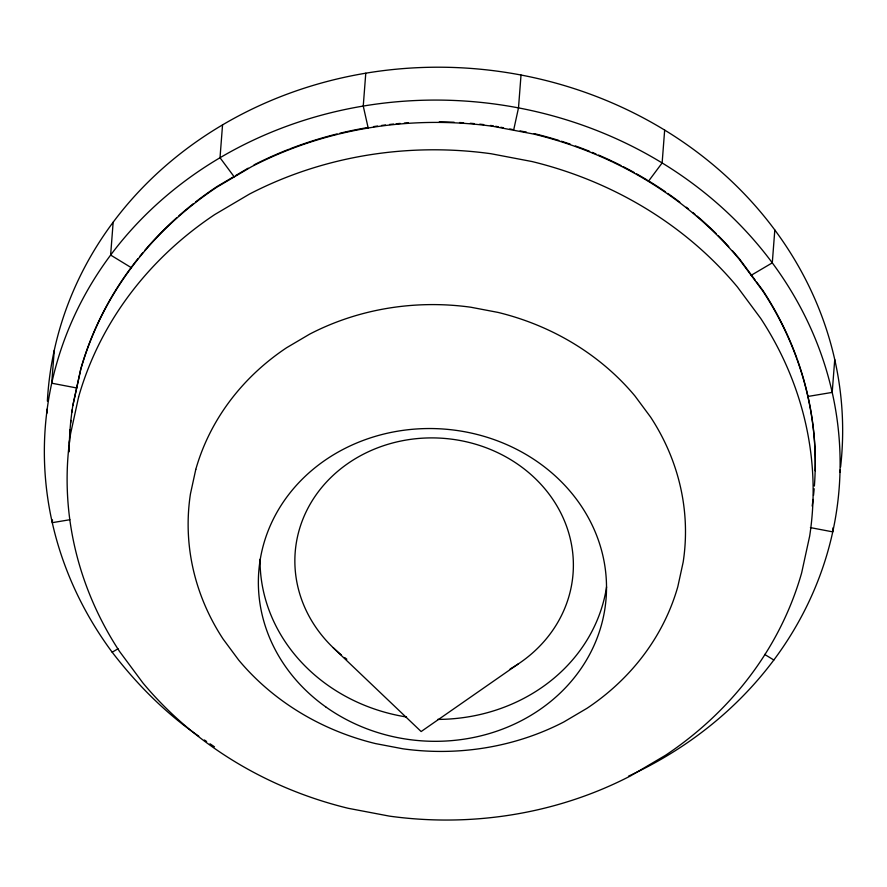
<?xml version="1.0" encoding="UTF-8"?>
<svg xmlns="http://www.w3.org/2000/svg" width="887" height="887" viewBox="0 0 887 887"><rect width="100%" height="100%" fill="white"/><g stroke="black" fill="none" stroke-linecap="round" stroke-linejoin="round"><path stroke-width="1.33" d="M54.251 350.343L51.723 383.206L76.703 387.963M52.477 519.926L52.266 522.665L69.873 519.727M113.159 222.194L110.631 255.057L131.354 267.708M222.548 124.867L220.02 157.731L234.246 176.912M365.777 73.189L363.249 106.052L368.183 128.016M521.024 75.018L518.496 107.881L513.617 130.245M664.662 130.079L662.134 162.942L648.386 181.358M774.817 229.988L772.289 262.851L751.178 275.303M834.734 359.545L832.206 392.398L807.835 396.478M833.059 527.754L832.749 531.867L810.396 527.61M72.745 405.791L80.761 369.036A373.239 334.887 4.4 0 1 137.928 258.716M518.252 663.964L421.148 731.542L333.257 647.776M233.126 177.045L216.938 186.603A373.239 334.887 4.4 0 0 195.705 201.87M235.443 175.681L248.16 168.175M198.755 736.177C165.525 713.203 136.764 684.187 112.183 652.222L118.049 648.763M495.7 126.287L498.261 126.774M500.822 127.262L503.395 127.75M509.803 128.97L512.376 129.458M520.07 130.921L526.49 132.141M764.627 654.395L773.841 660.017M204.376 739.98L206.616 741.499M209.986 743.772L214.477 746.81M755.114 280.015L739.536 259.004A373.239 334.887 4.4 0 0 732.429 250.733M756.666 282.11L762.898 290.515A373.239 334.887 4.4 0 1 796.825 358.137M69.374 443.201A373.239 334.887 4.4 0 1 69.452 440.517M69.696 435.162A373.239 334.887 4.4 0 1 70.04 429.796M70.594 423.11A373.239 334.887 4.4 0 1 70.86 420.427M71.792 412.433A373.239 334.887 4.4 0 1 72.157 409.772M139.603 256.631A373.239 334.887 4.4 0 1 143.018 252.496M144.747 250.444A373.239 334.887 4.4 0 1 176.835 217.603M178.875 215.796A373.239 334.887 4.4 0 1 193.543 203.566M254.037 164.893A373.239 334.887 4.4 0 1 288.73 149.326M290.005 148.828A373.239 334.887 4.4 0 1 337.082 133.937M339.765 133.283A373.239 334.887 4.4 0 1 368.227 127.473M373.516 126.619A373.239 334.887 4.4 0 1 377.507 126.032M381.499 125.477A373.239 334.887 4.4 0 1 385.501 124.967M389.515 124.49A373.239 334.887 4.4 0 1 393.529 124.058M396.212 123.781A373.239 334.887 4.4 0 1 400.225 123.415M404.25 123.082A373.239 334.887 4.4 0 1 408.286 122.794M439.287 121.874A373.239 334.887 4.4 0 1 454.133 122.251M459.521 122.528A373.239 334.887 4.4 0 1 463.568 122.772M470.31 123.271A373.239 334.887 4.4 0 1 474.345 123.626M479.734 124.158A373.239 334.887 4.4 0 1 483.759 124.601M490.456 125.433A373.239 334.887 4.4 0 1 493.128 125.799M534.185 133.615A373.239 334.887 4.4 0 1 558.81 140.423M561.382 141.221A373.239 334.887 4.4 0 1 570.297 144.171M575.386 145.956A373.239 334.887 4.4 0 1 589.6 151.344M592.161 152.387A373.239 334.887 4.4 0 1 595.997 153.972M598.537 155.059A373.239 334.887 4.4 0 1 612.329 161.29M613.56 161.877A373.239 334.887 4.4 0 1 620.955 165.514M623.395 166.756A373.239 334.887 4.4 0 1 634.283 172.566M636.666 173.907A373.239 334.887 4.4 0 1 647.266 180.105M649.594 181.513A373.239 334.887 4.4 0 1 665.538 191.88M667.767 193.433A373.239 334.887 4.4 0 1 679.797 202.169M686.327 207.225A373.239 334.887 4.4 0 1 688.5 208.955M692.814 212.47A373.239 334.887 4.4 0 1 694.942 214.255M697.06 216.051A373.239 334.887 4.4 0 1 716.386 233.813M718.326 235.754A373.239 334.887 4.4 0 1 728.759 246.664M797.28 359.412A373.239 334.887 4.4 0 1 815.186 470.775M814.166 488.748A373.239 334.887 4.4 0 1 813.512 495.423M813.057 499.425A373.239 334.887 4.4 0 1 812.17 506.078M69.219 451.793A373.239 334.887 4.4 0 1 72.701 406.335L80.717 369.58A373.239 334.887 4.4 0 1 216.894 187.146L251.586 166.678A373.239 334.887 4.4 0 1 493.083 126.342L534.14 134.159A373.239 334.887 4.4 0 1 739.492 259.547L762.853 291.069A373.239 334.887 4.4 0 1 814.377 486.065M112.183 652.222A398.119 357.217 4.4 0 1 230.553 151.744A398.119 357.217 4.4 0 1 785.649 282.155A398.119 357.217 4.4 0 1 632.254 774.395M631.023 774.972A398.119 357.217 4.4 0 1 628.573 776.125M47.366 401.101A398.119 357.217 4.4 0 1 474.889 68.731A398.119 357.217 4.4 0 1 840.577 467.05M840.255 469.733A398.119 357.217 4.4 0 1 839.922 472.405M46.922 413.242A398.119 357.217 4.4 0 1 47.022 409.195M606.575 586.906A174.174 156.278 4.4 0 1 437.657 719.412M406.534 716.995A174.174 156.278 4.4 0 1 260.046 559.276M341.428 654.994A139.337 125.023 4.4 0 1 338.779 470.409A139.337 125.023 4.4 0 1 543.653 487.395A139.337 125.023 4.4 0 1 510.114 668.975M346.839 659.196A139.337 125.023 4.4 0 1 344.644 657.544M78.61 396.966L70.594 433.721A373.239 334.887 4.4 0 0 119.512 651.391L142.874 682.901A373.239 334.887 4.4 0 0 348.225 808.301L389.282 816.107A373.239 334.887 4.4 0 0 630.779 775.781L665.472 755.314A373.239 334.887 4.4 0 0 801.648 572.88L809.665 536.114A373.239 334.887 4.4 0 0 760.747 318.455L737.385 286.933A373.239 334.887 4.4 0 0 532.034 161.545L490.977 153.728A373.239 334.887 4.4 0 0 249.48 194.065L214.787 214.532A373.239 334.887 4.4 0 0 78.61 396.966M195.794 469.378L190.45 493.882A248.826 223.258 4.4 0 0 223.069 638.995L238.636 660.006A248.826 223.258 4.4 0 0 375.545 743.594L402.909 748.805A248.826 223.258 4.4 0 0 563.91 721.918L587.039 708.269A248.826 223.258 4.4 0 0 677.823 586.651L683.167 562.136A248.826 223.258 4.4 0 0 650.559 417.034L634.981 396.023A248.826 223.258 4.4 0 0 498.084 312.424L470.709 307.212A248.826 223.258 4.4 0 0 309.718 334.111L286.579 347.748A248.826 223.258 4.4 0 0 195.794 469.378M325.662 706.828A174.174 156.278 4.4 0 0 604.89 608.815A174.174 156.278 4.4 0 0 366.763 439.132A174.174 156.278 4.4 0 0 325.662 706.828"/></g></svg>
